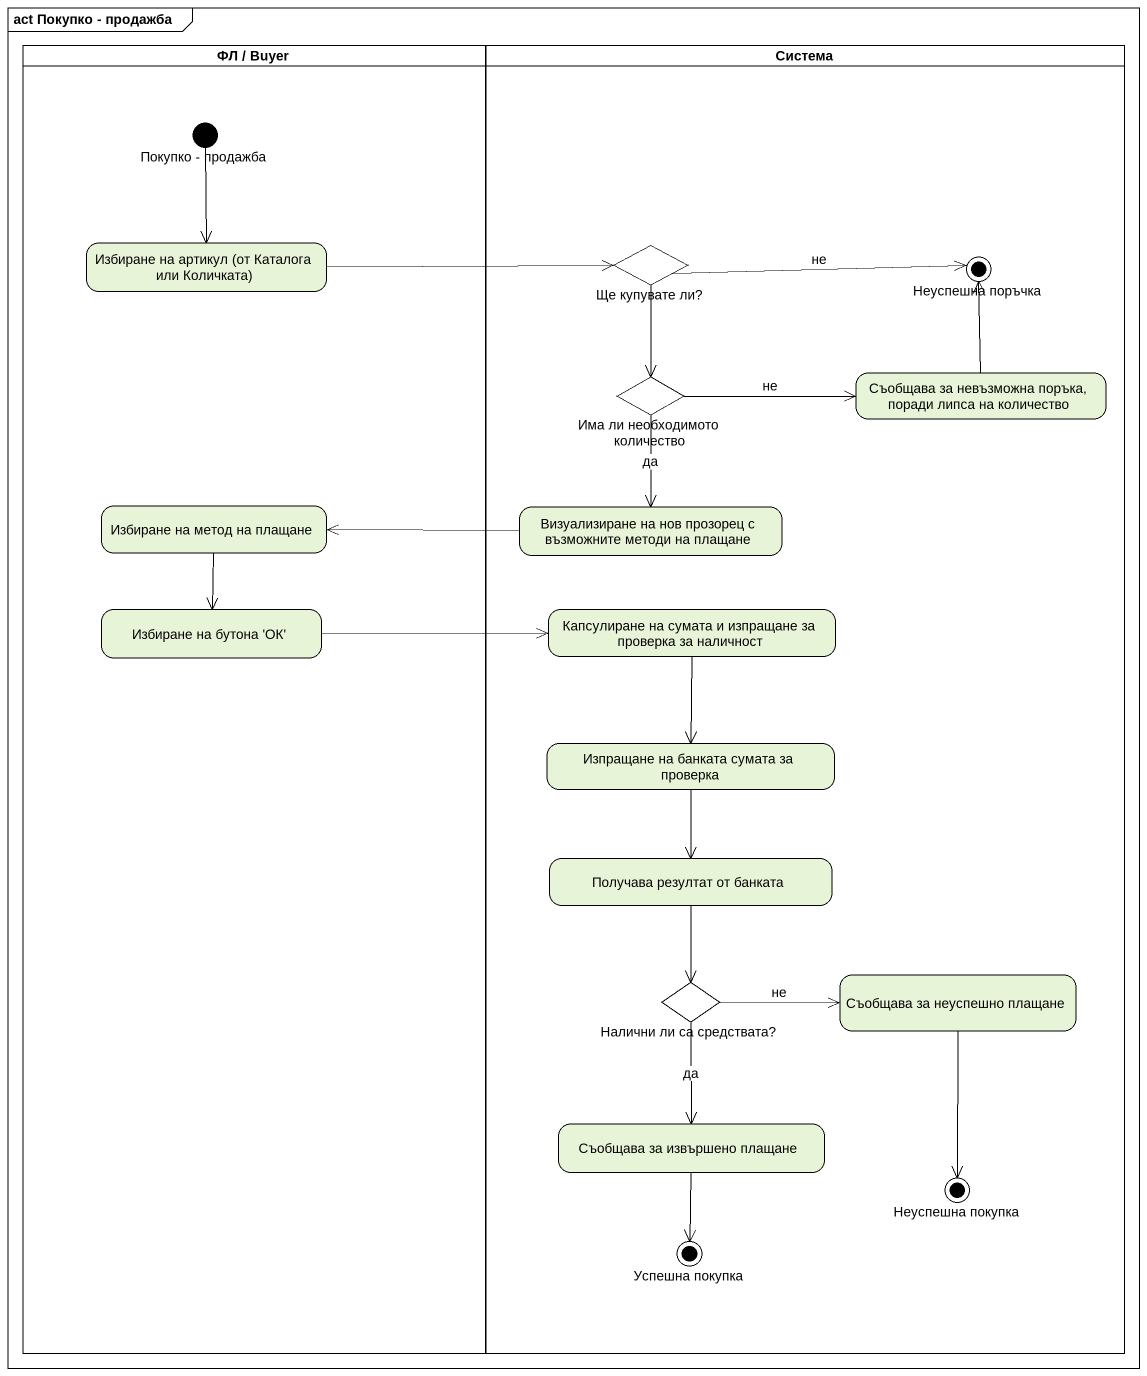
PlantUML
@startuml
mainframe act Покупко - продажба
hide empty description
state "ФЛ / Buyer" as ФЛ_Buyer <<partition>> {
  state "Покупко - продажба" as Покупко_продажба <<start>>
  state "Избиране на артикул (от Каталога или Количката)" as Избиране_на_артикул_от
  state "Избиране на метод на плащане" as Избиране_на_метод_на_плащане
  state "Избиране на бутона 'ОК'" as Избиране_на_бутона_ОК
}
state Система <<partition>> {
  state "Ще купувате ли?" as Ще_купувате_ли <<choice>>
  state "Неуспешна поръчка" as Неуспешна_поръчка <<end>>
  state "Съобщава за невъзможна поръка, поради липса на количество" as Съобщава_за_невъзможна
  state "Има ли необходимото количество" as Има_ли_необходимото <<choice>>
  state "Визуализиране на нов прозорец с възможните методи на плащане" as Визуализиране_на_нов
  state "Капсулиране на сумата и изпращане за проверка за наличност" as Капсулиране_на_сумата_и
  state "Изпращане на банката сумата за проверка" as Изпращане_на_банката_сумата
  state "Получава резултат от банката" as Получава_резултат_от_банката
  state "Налични ли са средствата?" as Налични_ли_са_средствата <<choice>>
  state "Съобщава за неуспешно плащане" as Съобщава_за_неуспешно
  state "Съобщава за извършено плащане" as Съобщава_за_извършено
  state "Неуспешна покупка" as Неуспешна_покупка <<end>>
  state "Успешна покупка" as Успешна_покупка <<end>>
}
Покупко_продажба --> Избиране_на_артикул_от
Избиране_на_артикул_от -right-> Ще_купувате_ли
Ще_купувате_ли -right-> Неуспешна_поръчка : не
Ще_купувате_ли --> Има_ли_необходимото
Съобщава_за_невъзможна -up-> Неуспешна_поръчка
Има_ли_необходимото -right-> Съобщава_за_невъзможна : не
Има_ли_необходимото --> Визуализиране_на_нов : да
Избиране_на_метод_на_плащане --> Избиране_на_бутона_ОК
Визуализиране_на_нов -left-> Избиране_на_метод_на_плащане
Избиране_на_бутона_ОК -right-> Капсулиране_на_сумата_и
Капсулиране_на_сумата_и --> Изпращане_на_банката_сумата
Изпращане_на_банката_сумата --> Получава_резултат_от_банката
Получава_резултат_от_банката --> Налични_ли_са_средствата
Налични_ли_са_средствата -right-> Съобщава_за_неуспешно : не
Налични_ли_са_средствата --> Съобщава_за_извършено : да
Съобщава_за_неуспешно --> Неуспешна_покупка
Съобщава_за_извършено --> Успешна_покупка
@enduml
